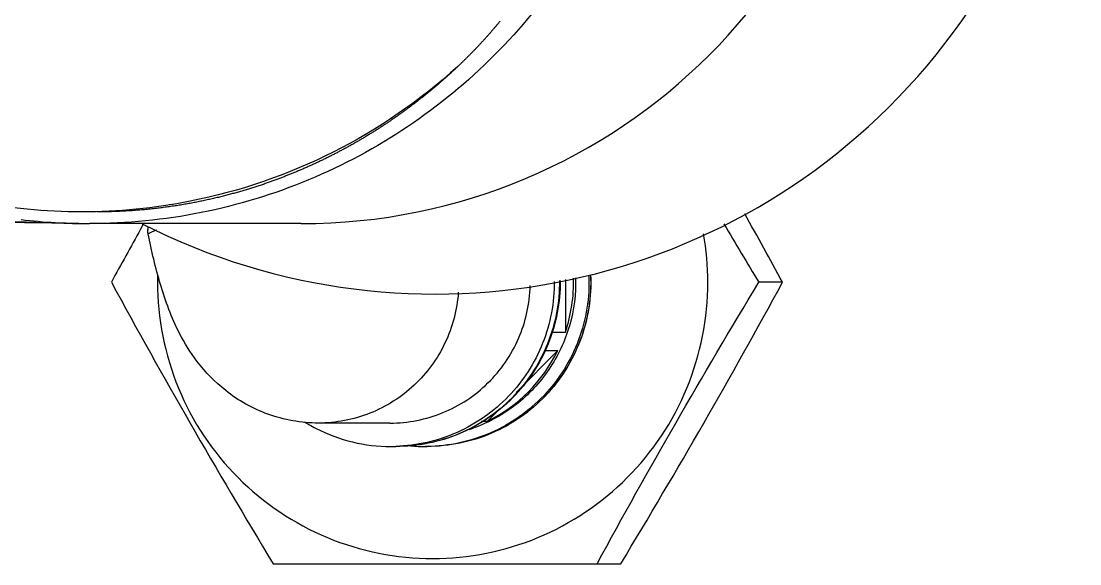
# Model space of a CAD drawing. Extents: x 0 to 790, y 0 to 579.
# Drawn here: x 487.97 to 533.1, y 462.93 to 486.06 of the extents above; entities that cross this region are included whole.
import ezdxf

# ---------------------------------------------------------------- set-up
doc = ezdxf.new("R2010")
doc.units = 0
doc.header["$LTSCALE"] = 10
doc.header["$MEASUREMENT"] = 0
doc.layers.add('1', color=7, linetype='CONTINUOUS')
doc.layers.add('DEF_LAYER_ASSEM_MEMBER', color=7, linetype='CONTINUOUS')

# ---------------------------------------------------------------- blocks, each defined once
blk = doc.blocks.new('A$C219e8258')
at = {"layer": '1'}
blk.add_arc((0, 0), 24, 270, 281.1058, dxfattribs=at)
for start_param, end_param in [(2.406609, 2.94679), (2.94679, 3.141594)]:
    blk.add_ellipse((0, 0), major_axis=(0, 24), ratio=0.996195, start_param=start_param, end_param=end_param, dxfattribs=at)
for points, knots in [([(-17.836, -15.871), (-17.824, -15.886), (-17.798, -15.917), (-17.76, -15.964), (-17.721, -16.01), (-17.683, -16.056), (-17.644, -16.101), (-17.605, -16.147), (-17.567, -16.192), (-17.528, -16.236), (-17.49, -16.281), (-17.452, -16.325), (-17.413, -16.369), (-17.375, -16.413), (-17.337, -16.456), (-17.298, -16.499), (-17.26, -16.542), (-17.222, -16.584), (-17.184, -16.627), (-17.146, -16.669), (-17.108, -16.71), (-17.07, -16.752), (-17.032, -16.793), (-16.994, -16.834), (-16.956, -16.874), (-16.919, -16.915), (-16.881, -16.955), (-16.843, -16.994), (-16.806, -17.034), (-16.768, -17.073), (-16.731, -17.112), (-16.693, -17.151), (-16.656, -17.189), (-16.619, -17.228), (-16.582, -17.266), (-16.544, -17.303), (-16.507, -17.341), (-16.47, -17.378), (-16.433, -17.415), (-16.397, -17.451), (-16.36, -17.488), (-16.323, -17.524), (-16.287, -17.56), (-16.25, -17.595), (-16.214, -17.631), (-16.177, -17.666), (-16.141, -17.701), (-16.105, -17.736), (-16.069, -17.77), (-16.045, -17.793), (-16.033, -17.804)], [0, 0, 0, 0, 0.022398, 0.045072, 0.067664, 0.090174, 0.112603, 0.13495, 0.157215, 0.179399, 0.201501, 0.223522, 0.245461, 0.267319, 0.289095, 0.310789, 0.332402, 0.353933, 0.375383, 0.396752, 0.418039, 0.439244, 0.460369, 0.481411, 0.502373, 0.523253, 0.544051, 0.564768, 0.585404, 0.605959, 0.626432, 0.646824, 0.667134, 0.687364, 0.707512, 0.727579, 0.747565, 0.767469, 0.787293, 0.807035, 0.826696, 0.846276, 0.865775, 0.885193, 0.90453, 0.923786, 0.942961, 0.962055, 0.981068, 1, 1, 1, 1]), ([(-16.033, -17.804), (-16.015, -17.82), (-15.981, -17.853), (-15.929, -17.901), (-15.877, -17.95), (-15.825, -17.998), (-15.772, -18.047), (-15.719, -18.095), (-15.666, -18.143), (-15.613, -18.191), (-15.559, -18.239), (-15.505, -18.287), (-15.451, -18.335), (-15.397, -18.383), (-15.342, -18.431), (-15.288, -18.479), (-15.232, -18.526), (-15.177, -18.574), (-15.122, -18.621), (-15.066, -18.668), (-15.01, -18.716), (-14.953, -18.763), (-14.897, -18.81), (-14.84, -18.857), (-14.783, -18.904), (-14.725, -18.95), (-14.668, -18.997), (-14.61, -19.044), (-14.552, -19.09), (-14.493, -19.136), (-14.435, -19.183), (-14.376, -19.229), (-14.317, -19.275), (-14.257, -19.321), (-14.198, -19.367), (-14.138, -19.412), (-14.078, -19.458), (-14.017, -19.503), (-13.957, -19.549), (-13.896, -19.594), (-13.835, -19.639), (-13.773, -19.684), (-13.711, -19.729), (-13.649, -19.773), (-13.587, -19.818), (-13.525, -19.863), (-13.462, -19.907), (-13.399, -19.951), (-13.336, -19.995), (-13.272, -20.039), (-13.209, -20.083), (-13.145, -20.126), (-13.08, -20.17), (-13.016, -20.213), (-12.951, -20.256), (-12.886, -20.299), (-12.821, -20.342), (-12.755, -20.385), (-12.689, -20.428), (-12.623, -20.47), (-12.557, -20.512), (-12.49, -20.555), (-12.423, -20.597), (-12.356, -20.638), (-12.289, -20.68), (-12.221, -20.721), (-12.154, -20.763), (-12.085, -20.804), (-12.017, -20.845), (-11.948, -20.886), (-11.879, -20.926), (-11.81, -20.967), (-11.741, -21.007), (-11.671, -21.047), (-11.601, -21.087), (-11.531, -21.127), (-11.461, -21.166), (-11.39, -21.206), (-11.319, -21.245), (-11.248, -21.284), (-11.176, -21.323), (-11.105, -21.361), (-11.033, -21.399), (-10.96, -21.438), (-10.888, -21.476), (-10.815, -21.513), (-10.742, -21.551), (-10.669, -21.588), (-10.595, -21.626), (-10.522, -21.662), (-10.448, -21.699), (-10.373, -21.736), (-10.299, -21.772), (-10.224, -21.808), (-10.149, -21.844), (-10.074, -21.88), (-9.998, -21.915), (-9.922, -21.95), (-9.846, -21.985), (-9.77, -22.02), (-9.694, -22.055), (-9.617, -22.089), (-9.54, -22.123), (-9.463, -22.157), (-9.385, -22.19), (-9.307, -22.224), (-9.229, -22.257), (-9.151, -22.289), (-9.075, -22.321), (-9, -22.352), (-8.927, -22.381), (-8.854, -22.411), (-8.779, -22.441), (-8.704, -22.47), (-8.628, -22.5), (-8.551, -22.53), (-8.473, -22.56), (-8.394, -22.589), (-8.314, -22.619), (-8.233, -22.649), (-8.152, -22.679), (-8.07, -22.708), (-7.986, -22.738), (-7.902, -22.767), (-7.817, -22.797), (-7.731, -22.826), (-7.645, -22.856), (-7.557, -22.885), (-7.468, -22.914), (-7.379, -22.943), (-7.288, -22.971), (-7.197, -23), (-7.105, -23.029), (-7.012, -23.057), (-6.918, -23.085), (-6.823, -23.113), (-6.727, -23.141), (-6.631, -23.168), (-6.533, -23.196), (-6.435, -23.223), (-6.335, -23.25), (-6.235, -23.276), (-6.134, -23.303), (-6.032, -23.329), (-5.929, -23.355), (-5.825, -23.38), (-5.72, -23.405), (-5.614, -23.43), (-5.507, -23.454), (-5.4, -23.479), (-5.291, -23.502), (-5.182, -23.526), (-5.071, -23.549), (-4.96, -23.571), (-4.848, -23.593), (-4.735, -23.615), (-4.621, -23.637), (-4.506, -23.657), (-4.39, -23.678), (-4.274, -23.698), (-4.156, -23.717), (-4.037, -23.736), (-3.918, -23.754), (-3.798, -23.772), (-3.677, -23.789), (-3.554, -23.806), (-3.431, -23.822), (-3.308, -23.838), (-3.183, -23.852), (-3.057, -23.867), (-2.93, -23.88), (-2.803, -23.893), (-2.675, -23.906), (-2.545, -23.917), (-2.415, -23.928), (-2.284, -23.939), (-2.152, -23.948), (-2.02, -23.957), (-1.886, -23.965), (-1.752, -23.972), (-1.616, -23.978), (-1.48, -23.984), (-1.343, -23.989), (-1.252, -23.991), (-1.206, -23.993)], [0, 0, 0, 0, 0.004154, 0.008317, 0.01249, 0.016673, 0.020865, 0.025068, 0.029279, 0.033501, 0.037732, 0.041973, 0.046224, 0.050485, 0.054755, 0.059035, 0.063324, 0.067624, 0.071933, 0.076252, 0.080581, 0.084919, 0.089267, 0.093625, 0.097993, 0.10237, 0.106757, 0.111154, 0.115561, 0.119977, 0.124404, 0.12884, 0.133286, 0.137741, 0.142207, 0.146682, 0.151167, 0.155661, 0.160166, 0.16468, 0.169204, 0.173738, 0.178282, 0.182836, 0.187399, 0.191972, 0.196555, 0.201148, 0.205751, 0.210363, 0.214985, 0.219617, 0.224259, 0.228911, 0.233573, 0.238244, 0.242925, 0.247616, 0.252317, 0.257028, 0.261749, 0.266479, 0.271219, 0.27597, 0.28073, 0.285499, 0.290279, 0.295069, 0.299868, 0.304678, 0.309497, 0.314326, 0.319165, 0.324013, 0.328872, 0.333741, 0.338619, 0.343507, 0.348406, 0.353314, 0.358232, 0.363159, 0.368097, 0.373045, 0.378002, 0.38297, 0.387947, 0.392934, 0.397931, 0.402938, 0.407955, 0.412982, 0.418019, 0.423065, 0.428122, 0.433188, 0.438265, 0.443351, 0.448447, 0.453554, 0.45867, 0.463796, 0.468931, 0.474077, 0.479233, 0.484399, 0.489574, 0.49476, 0.499956, 0.50471, 0.509516, 0.514374, 0.519284, 0.524245, 0.529258, 0.534322, 0.539439, 0.544606, 0.549826, 0.555097, 0.56042, 0.565795, 0.571221, 0.576699, 0.582229, 0.58781, 0.593443, 0.599128, 0.604865, 0.610653, 0.616493, 0.622384, 0.628327, 0.634322, 0.640369, 0.646467, 0.652617, 0.658819, 0.665072, 0.671378, 0.677734, 0.684143, 0.690603, 0.697115, 0.703679, 0.710294, 0.716961, 0.72368, 0.730451, 0.737273, 0.744147, 0.751072, 0.75805, 0.765079, 0.77216, 0.779292, 0.786476, 0.793712, 0.801, 0.808339, 0.81573, 0.823173, 0.830668, 0.838214, 0.845812, 0.853461, 0.861163, 0.868916, 0.876721, 0.884577, 0.892486, 0.900446, 0.908457, 0.916521, 0.924636, 0.932803, 0.941021, 0.949292, 0.957614, 0.965988, 0.974413, 0.98289, 0.991419, 1, 1, 1, 1]), ([(-1.206, -23.993), (-1.196, -23.993), (-1.175, -23.993), (-1.145, -23.994), (-1.115, -23.995), (-1.084, -23.996), (-1.053, -23.996), (-1.022, -23.997), (-0.992, -23.997), (-0.961, -23.998), (-0.929, -23.998), (-0.898, -23.998), (-0.867, -23.999), (-0.836, -23.999), (-0.804, -23.999), (-0.773, -24), (-0.741, -24), (-0.709, -24), (-0.677, -24), (-0.654, -24), (-0.64, -24), (-0.638, -24)], [0, 0, 0, 0, 0.055129, 0.110208, 0.165238, 0.220222, 0.275164, 0.330067, 0.384933, 0.439765, 0.494566, 0.54934, 0.604089, 0.658816, 0.713525, 0.768217, 0.822897, 0.877567, 0.932229, 0.986888, 1, 1, 1, 1])]:
    blk.add_open_spline(points, degree=3, knots=knots, dxfattribs=at)
blk.add_open_spline([(-1.25, -23.984), (-1.235, -23.99), (-1.22, -23.992), (-1.206, -23.993)], degree=3, dxfattribs=at)

msp = doc.modelspace()

# ---------------------------------------------------------------- linework, layer by layer
at = {"layer": 'DEF_LAYER_ASSEM_MEMBER', "color": 7, "linetype": 'Continuous'}
for p, q in [((403.643, 478.661), (490.429, 477.445)), ((499.904, 477.428), (491.491, 477.428)), ((493.176, 477.4), (493.06, 477.19)), ((511.172, 475.047), (511.172, 472.807)), ((520.43, 474.928), (519.419, 474.928)), ((510.581, 472.807), (511.172, 472.807)), ((510.845, 472.014), (509.071, 470.232)), ((510.266, 472.014), (510.845, 472.014)), ((508.395, 469.555), (507.849, 469.006)), ((507.599, 469.006), (507.849, 469.006)), ((503.693, 468.928), (500.643, 468.928)), ((505.277, 467.928), (505.204, 467.928)), ((498.714, 462.928), (513.531, 462.928))]:
    msp.add_line(p, q, dxfattribs=at)
at = {"layer": 'DEF_LAYER_ASSEM_MEMBER', "color": 9, "linetype": 'Continuous'}
msp.add_line((494.284, 478.245), (494.288, 478.245), dxfattribs=at)
at = {"layer": 'DEF_LAYER_ASSEM_MEMBER', "color": 7, "linetype": 'Continuous'}
for centre, radius, start, end in [((505.604, 501.928), 27.5, 243.0322, 116.9678), ((490.884, 501.76), 24.332, 263.1199, 269.9977), ((208.602, 304.756), 355.239, 28.62236, 29.15863), ((799.913, 306.831), 350.972, 150.96167, 151.38329), ((494.205, 475.697), 1.527, 107.7378, 109.0759), ((849.714, 674.454), 385.883, 210.70545, 211.13558), ((505.39, 474.924), 11.854, 0.0156, 10.0294), ((505.542, 474.928), 11.761, 178.6395, 179.9995), ((504.847, 474.935), 6.673, 341.4018, 1.4148), ((504.929, 474.91), 6.587, 296.3069, 333.9116), ((503.724, 474.877), 6.949, 238.0326, 239.8988), ((503.723, 474.876), 6.948, 239.9006, 242.7729), ((503.727, 474.881), 6.954, 242.7673, 269.9925), ((505.033, 474.88), 6.552, 288.0809, 289.9905), ((503.725, 474.82), 6.892, 270.0011, 271.7894), ((505.206, 474.923), 6.995, 264.7821, 267.4956), ((505.204, 474.876), 6.948, 267.4954, 269.9982)]:
    msp.add_arc(centre, radius, start, end, dxfattribs=at)
at = {"layer": 'DEF_LAYER_ASSEM_MEMBER', "color": 9, "linetype": 'Continuous'}
msp.add_arc((505.204, 474.804), 6.876, 270.0001, 270.6008, dxfattribs=at)
at = {"layer": 'DEF_LAYER_ASSEM_MEMBER', "color": 7, "linetype": 'Continuous'}
msp.add_ellipse((499.904, 501.928), major_axis=(24.594, 0), ratio=0.996195, start_param=-1.570796, end_param=1.570796, dxfattribs=at)
for points, start_tangent, end_tangent in [([(515.29, 501.928), (514.821, 497.148), (513.432, 492.552), (511.177, 488.316), (508.141, 484.604), (504.443, 481.557), (500.223, 479.293), (495.645, 477.898), (490.883, 477.428)], (0, -1), (-1, 0)), ([(493.374, 477.031), (493.372, 477.114), (493.386, 477.298)], (-0.197284, 0.980346), (0.095863, 0.995395)), ([(493.705, 477.14), (493.5, 477.05), (493.439, 477.017), (493.399, 477.004)], (-0.945052, -0.326919), (-1, 0.000593)), ([(493.399, 477.004), (493.378, 477.018), (493.374, 477.031)], (-1, 0.000593), (-0.197284, 0.980346)), ([(500.643, 468.928), (498.485, 469.308), (496.688, 470.311), (495.462, 471.566), (494.721, 472.75), (493.909, 474.833), (493.381, 476.998)], (-1, 0), (-0.198682, 0.980064)), ([(491.815, 474.928), (495.171, 468.928), (498.714, 462.928)], (0.47914, -0.877739), (0.516994, -0.855989)), ([(493.781, 474.928), (494.674, 470.421), (497.217, 466.6), (501.023, 464.048), (505.512, 463.151), (510.002, 464.048), (513.808, 466.6), (516.351, 470.421), (517.244, 474.928)], (0, -1), (0, 1)), ([(510.699, 474.966), (510.199, 472.326), (508.746, 470.069), (506.552, 468.528), (503.941, 467.931)], (0.005539, -0.999985), (-0.999513, -0.03121)), ([(510.947, 475.001), (510.435, 472.299), (508.921, 470.003), (506.64, 468.467), (503.944, 467.928)], (0.010457, -0.999945), (-1, 0)), ([(512.248, 475.244), (511.811, 472.47), (510.322, 470.092), (508.021, 468.491), (505.277, 467.928)], (0.044904, -0.998991), (-1, 0)), ([(511.605, 475.117), (511.344, 473.076), (510.469, 471.216), (509.067, 469.716), (507.273, 468.722)], (0.028665, -0.999589), (-0.939751, -0.341859)), ([(512.52, 462.928), (515.876, 468.928), (519.419, 474.928)], (0.479131, 0.877744), (0.516986, 0.855994)), ([(513.531, 462.928), (517.074, 468.928), (520.43, 474.928)], (0.516994, 0.855989), (0.47914, 0.877739)), ([(503.693, 468.928), (505.948, 469.371), (507.87, 470.635), (509.174, 472.533), (509.669, 474.786)], (1, 0), (0.023533, 0.999723))]:
    msp.add_spline(points, degree=3, dxfattribs=dict(at, start_tangent=start_tangent, end_tangent=end_tangent))
at = {"layer": 'DEF_LAYER_ASSEM_MEMBER', "color": 9, "linetype": 'Continuous'}
for points, start_tangent, end_tangent in [([(476.841, 478.085), (490.288, 477.45)], (0.996851, -0.079293), (0.999825, -0.018691)), ([(510.917, 475.002), (510.407, 472.301), (508.901, 470.004), (506.63, 468.468), (503.944, 467.928)], (0.01069, -0.999943), (-1, 0)), ([(512.171, 475.222), (511.734, 472.471), (510.262, 470.109), (507.99, 468.511), (505.276, 467.928)], (0.042067, -0.999115), (-0.999945, -0.010483)), ([(512.243, 475.245), (511.806, 472.47), (510.318, 470.091), (508.019, 468.491), (505.277, 467.928)], (0.045274, -0.998975), (-1, 0)), ([(506.606, 474.509), (506.038, 472.344), (504.719, 470.539), (502.834, 469.345), (500.643, 468.928)], (-0.069653, -0.997571), (-1, 0))]:
    msp.add_spline(points, degree=3, dxfattribs=dict(at, start_tangent=start_tangent, end_tangent=end_tangent))

# ---------------------------------------------------------------- block references
at = {"layer": '1', "xscale": -1}
msp.add_blockref('A$C219e8258', (490.551, 501.928), dxfattribs=at)

doc.saveas('drawing.dxf')
